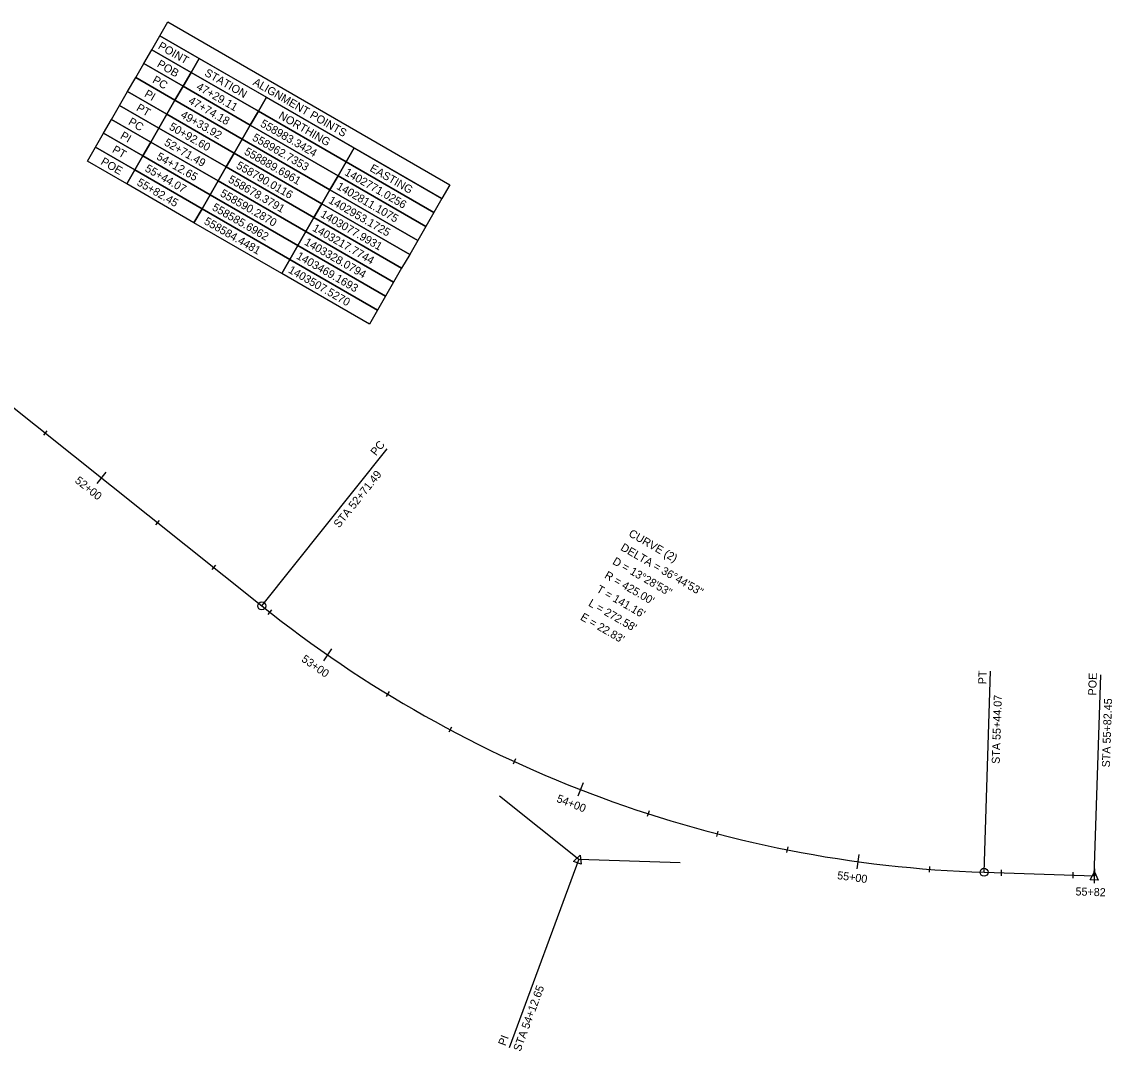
# Model space of a CAD drawing. Extents: x 1402763 to 1403514, y 558523 to 559048.
# Drawn here: x 1403134.2 to 1403513.8, y 558523.4 to 558881.7 of the extents above; entities that cross this region are included whole.
import ezdxf

# ---------------------------------------------------------------- set-up
doc = ezdxf.new("R2010")
doc.units = 0
for name, color, linetype in [('AC1_P', 7, 'Continuous'), ('AC1_P_T', 7, 'Continuous'), ('AC1P_P', 7, 'Continuous'), ('AC1S_P_T', 7, 'Continuous'), ('AC1SC_P_T', 7, 'Continuous'), ('AC1SE_P_T', 7, 'Continuous')]:
    doc.layers.add(name, color=color, linetype=linetype)

msp = doc.modelspace()

# ---------------------------------------------------------------- linework, layer by layer
at = {"layer": 'AC1_P'}
for p, q in [((1403077.99, 558790.01), (1403217.77, 558678.38)), ((1403469.17, 558585.7), (1403507.53, 558584.45))]:
    msp.add_line(p, q, dxfattribs=at)
msp.add_arc((1403482.99, 559010.47), 425, 231.3883, 268.1363, dxfattribs=at)
at = {"layer": 'AC1_P_T'}
for points in [[(1403185.08, 558881.65), (1403283.24, 558824.98), (1403280.44, 558820.13), (1403182.28, 558876.8)], [(1403182.28, 558876.8), (1403195.96, 558868.91), (1403193.16, 558864.06), (1403179.48, 558871.95)], [(1403179.48, 558871.95), (1403193.16, 558864.06), (1403190.36, 558859.21), (1403176.68, 558867.1)], [(1403176.68, 558867.1), (1403190.36, 558859.21), (1403187.56, 558854.36), (1403173.88, 558862.25)], [(1403195.96, 558868.91), (1403219.37, 558855.39), (1403216.57, 558850.54), (1403193.16, 558864.06)], [(1403173.88, 558862.25), (1403187.56, 558854.36), (1403184.76, 558849.51), (1403171.08, 558857.4)], [(1403193.16, 558864.06), (1403216.57, 558850.54), (1403213.77, 558845.69), (1403190.36, 558859.21)], [(1403190.36, 558859.21), (1403213.77, 558845.69), (1403210.97, 558840.84), (1403187.56, 558854.36)], [(1403171.08, 558857.4), (1403184.76, 558849.51), (1403181.96, 558844.66), (1403168.28, 558852.56)], [(1403219.37, 558855.39), (1403249.91, 558837.76), (1403247.11, 558832.91), (1403216.57, 558850.54)], [(1403168.28, 558852.56), (1403181.96, 558844.66), (1403179.16, 558839.81), (1403165.48, 558847.71)], [(1403187.56, 558854.36), (1403210.97, 558840.84), (1403208.17, 558835.99), (1403184.76, 558849.51)], [(1403165.48, 558847.71), (1403179.16, 558839.81), (1403176.36, 558834.96), (1403162.68, 558842.86)], [(1403184.76, 558849.51), (1403208.17, 558835.99), (1403205.37, 558831.14), (1403181.96, 558844.66)], [(1403216.57, 558850.54), (1403247.11, 558832.91), (1403244.31, 558828.06), (1403213.77, 558845.69)], [(1403181.96, 558844.66), (1403205.37, 558831.14), (1403202.57, 558826.29), (1403179.16, 558839.81)], [(1403213.77, 558845.69), (1403244.31, 558828.06), (1403241.51, 558823.21), (1403210.97, 558840.84)], [(1403162.68, 558842.86), (1403176.36, 558834.96), (1403173.56, 558830.11), (1403159.88, 558838.01)], [(1403179.16, 558839.81), (1403202.57, 558826.29), (1403199.77, 558821.44), (1403176.36, 558834.96)], [(1403210.97, 558840.84), (1403241.51, 558823.21), (1403238.71, 558818.36), (1403208.17, 558835.99)], [(1403159.88, 558838.01), (1403173.56, 558830.11), (1403170.76, 558825.26), (1403157.08, 558833.16)], [(1403208.17, 558835.99), (1403238.71, 558818.36), (1403235.91, 558813.51), (1403205.37, 558831.14)], [(1403249.91, 558837.76), (1403280.44, 558820.13), (1403277.64, 558815.28), (1403247.11, 558832.91)], [(1403176.36, 558834.96), (1403199.77, 558821.44), (1403196.97, 558816.59), (1403173.56, 558830.11)], [(1403247.11, 558832.91), (1403277.64, 558815.28), (1403274.84, 558810.43), (1403244.31, 558828.06)], [(1403173.56, 558830.11), (1403196.97, 558816.59), (1403194.17, 558811.74), (1403170.76, 558825.26)], [(1403205.37, 558831.14), (1403235.91, 558813.51), (1403233.11, 558808.66), (1403202.57, 558826.29)], [(1403244.31, 558828.06), (1403274.84, 558810.43), (1403272.04, 558805.58), (1403241.51, 558823.21)], [(1403202.57, 558826.29), (1403233.11, 558808.66), (1403230.31, 558803.81), (1403199.77, 558821.44)], [(1403199.77, 558821.44), (1403230.31, 558803.81), (1403227.51, 558798.96), (1403196.97, 558816.59)], [(1403241.51, 558823.21), (1403272.04, 558805.58), (1403269.24, 558800.73), (1403238.71, 558818.36)], [(1403196.97, 558816.59), (1403227.51, 558798.96), (1403224.71, 558794.11), (1403194.17, 558811.74)], [(1403238.71, 558818.36), (1403269.24, 558800.73), (1403266.44, 558795.88), (1403235.91, 558813.51)], [(1403235.91, 558813.51), (1403266.44, 558795.88), (1403263.64, 558791.03), (1403233.11, 558808.66)], [(1403233.11, 558808.66), (1403263.64, 558791.03), (1403260.84, 558786.18), (1403230.31, 558803.81)], [(1403230.31, 558803.81), (1403260.84, 558786.18), (1403258.04, 558781.33), (1403227.51, 558798.96)], [(1403227.51, 558798.96), (1403258.04, 558781.33), (1403255.24, 558776.48), (1403224.71, 558794.11)]]:
    msp.add_lwpolyline(points, close=True, dxfattribs=at)
at = {"layer": 'AC1P_P'}
msp.add_lwpolyline([(1403300.5, 558612.31), (1403328.08, 558590.29), (1403363.35, 558589.14)], dxfattribs=at)
for points in [[(1403328.56, 558591.6), (1403328.91, 558588.49), (1403326.28, 558589.46)], [(1403507.57, 558585.85), (1403508.88, 558583), (1403506.08, 558583.09)]]:
    msp.add_lwpolyline(points, close=True, dxfattribs=at)
for centre in [(1403217.77, 558678.38), (1403469.17, 558585.7)]:
    msp.add_circle(centre, 1.4, dxfattribs=at)
at = {"layer": 'AC1S_P_T'}
for points in [[(1403143, 558739.37), (1403141.75, 558737.81)], [(1403163.47, 558724.94), (1403160.35, 558721.04)], [(1403182.07, 558708.17), (1403180.82, 558706.61)], [(1403201.61, 558692.57), (1403200.36, 558691.01)], [(1403221.14, 558676.99), (1403219.91, 558675.41)], [(1403242.06, 558663.4), (1403239.21, 558659.29)], [(1403262.1, 558648.56), (1403261.06, 558646.85)], [(1403283.76, 558636.2), (1403282.82, 558634.43)], [(1403306.1, 558625.13), (1403305.27, 558623.31)], [(1403329.61, 558616.8), (1403327.79, 558612.14)], [(1403352.56, 558607.03), (1403351.94, 558605.13)], [(1403376.5, 558600.06), (1403376, 558598.13)], [(1403400.81, 558594.51), (1403400.42, 558592.55)], [(1403425.61, 558591.89), (1403424.93, 558586.93)], [(1403450.2, 558587.74), (1403450.05, 558585.75)], [(1403475.13, 558586.5), (1403475.06, 558584.5)], [(1403500.11, 558585.69), (1403500.05, 558583.69)], [(1403507.61, 558586.95), (1403507.45, 558581.95)]]:
    msp.add_lwpolyline(points, dxfattribs=at)
at = {"layer": 'AC1SC_P_T'}
for points in [[(1403217.77, 558678.38), (1403261.46, 558733.08)], [(1403469.17, 558585.7), (1403471.45, 558655.66)], [(1403507.53, 558584.45), (1403509.8, 558654.41)]]:
    msp.add_lwpolyline(points, dxfattribs=at)
at = {"layer": 'AC1SE_P_T'}
msp.add_lwpolyline([(1403328.08, 558590.29), (1403303.87, 558524.61)], dxfattribs=at)

# ---------------------------------------------------------------- texts
at = {"layer": 'AC1_P_T'}
for s, p in [('POINT', (1403181.41, 558872.46)), ('POB', (1403181.06, 558866.19)), ('PC', (1403179.46, 558860.65)), ('STATION', (1403197.59, 558863.11)), ('47+29.11', (1403194.76, 558858.29)), ('ALIGNMENT POINTS', (1403214.42, 558859.87)), ('PI', (1403176.66, 558855.8)), ('47+74.18', (1403191.96, 558853.44)), ('PT', (1403173.86, 558850.95)), ('PC', (1403171.06, 558846.1)), ('49+33.92', (1403189.26, 558848.53)), ('558983.3424', (1403217.02, 558845.43)), ('NORTHING', (1403223.36, 558848.24)), ('PI', (1403168.26, 558841.25)), ('50+92.60', (1403185.26, 558844.37)), ('52+71.49', (1403183.56, 558838.89)), ('558962.7353', (1403214.22, 558840.58)), ('PT', (1403165.46, 558836.4)), ('54+12.65', (1403180.86, 558833.98)), ('558889.6961', (1403211.42, 558835.73)), ('POE', (1403161.46, 558832.24)), ('55+44.07', (1403176.86, 558829.82)), ('558790.0116', (1403208.62, 558830.88)), ('EASTING', (1403255.1, 558829.91)), ('558678.3791', (1403205.82, 558826.03)), ('1402771.0256', (1403246.35, 558828.5)), ('55+82.45', (1403174.06, 558824.97)), ('1402811.1075', (1403243.55, 558823.65)), ('558590.2870', (1403203.02, 558821.18)), ('1402953.1725', (1403240.75, 558818.8)), ('558585.6962', (1403200.22, 558816.33)), ('558584.4481', (1403197.42, 558811.48)), ('1403077.9931', (1403237.95, 558813.95)), ('1403217.7744', (1403235.15, 558809.1)), ('1403328.0794', (1403232.35, 558804.25)), ('1403469.1693', (1403229.55, 558799.4)), ('1403507.5270', (1403226.75, 558794.55)), ('CURVE (2)', (1403345.2, 558702.82)), ('DELTA = 36%%d44\'53" ', (1403342.4, 558697.97)), ('D = 13%%d28\'53"', (1403339.6, 558693.12)), ("R = 425.00'", (1403336.8, 558688.27)), ("T = 141.16'", (1403334, 558683.42)), ("L = 272.58'", (1403331.2, 558678.57)), ("E = 22.83'", (1403328.4, 558673.72))]:
    msp.add_text(s, height=2.8, rotation=330, dxfattribs=at).set_placement(p)
at = {"layer": 'AC1S_P_T'}
for s, rotation, p in [('52+00', 321.3883, (1403152.49, 558721.56)), ('53+00', 325.232, (1403231.32, 558659.29)), ('54+00', 338.7133, (1403320.13, 558610.29)), ('55+00', 352.1947, (1403417.91, 558583.35)), ('55+82', 358.1363, (1403500.95, 558577.66))]:
    msp.add_text(s, height=2.8, rotation=rotation, dxfattribs=at).set_placement(p)
at = {"layer": 'AC1SC_P_T'}
for s, rotation, p in [('PC', 51.3883, (1403257.54, 558730.42)), ('STA 52+71.49', 51.3883, (1403244.67, 558705.32)), ('PT', 88.1363, (1403469.9, 558651.08)), ('POE', 88.1363, (1403508.17, 558647.18)), ('STA 55+44.07', 88.1363, (1403474.6, 558623.39)), ('STA 55+82.45', 88.1363, (1403512.96, 558622.15))]:
    msp.add_text(s, height=2.8, rotation=rotation, dxfattribs=at).set_placement(p)
at = {"layer": 'AC1SE_P_T'}
for s, p in [('STA 54+12.65', (1403307.81, 558523.16)), ('PI', (1403302.55, 558525.09))]:
    msp.add_text(s, height=2.8, rotation=69.7623, dxfattribs=at).set_placement(p)

doc.saveas('drawing.dxf')
